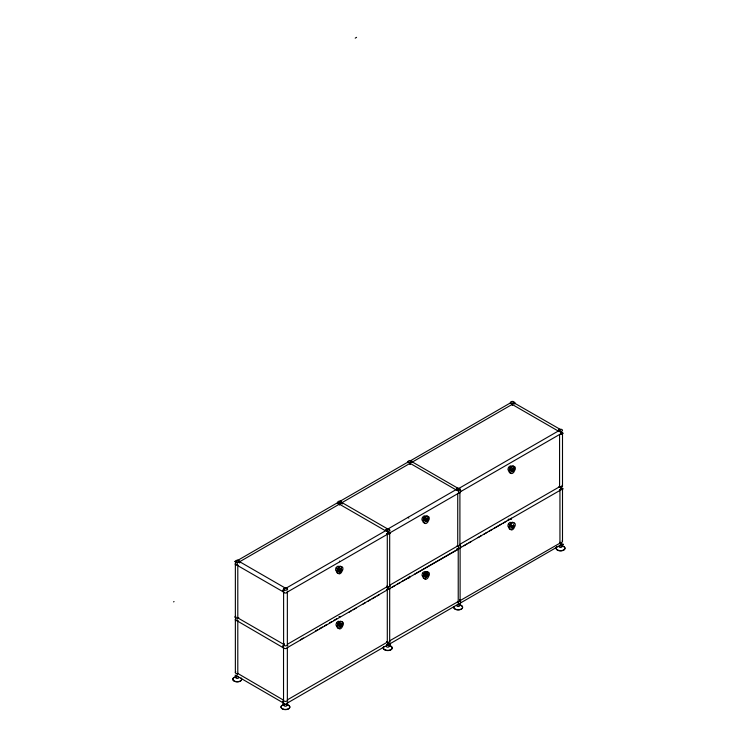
<?xml version="1.0" encoding="UTF-8"?>
<svg xmlns="http://www.w3.org/2000/svg" width="747" height="747" viewBox="0 0 747 747"><rect width="100%" height="100%" fill="white"/><g stroke="black" fill="none" stroke-linecap="round" stroke-linejoin="round"><path stroke-width="1.12" d="M286.811 703.917L286.446 704.421L286.811 703.917A1.419 0.812 0.4 0 0 286.671 703.301M423.754 520.566L424.016 519.23M423.885 576.311L423.951 575.666M509.734 526.99L509.799 526.346M283.384 645.567L283.225 646.08A2.306 1.335 -60 0 0 283.346 647.388L283.571 647.63M283.384 701.134L283.225 701.657A2.306 1.335 -60 0 0 283.346 702.955L283.571 703.207M558.186 431.421L558.196 431.159A2.138 1.233 60 0 0 558 431.561M339.185 504.16L340.072 502.787A2.008 1.158 -60 0 1 341.202 502.273L341.51 502.376M511.938 404.426L512.825 403.044A2.008 1.158 -60 0 1 513.955 402.54L514.664 403.203A2.306 1.335 -60 0 1 514.73 403.632M339.175 566.571C336.486 564.293 333.573 572.277 337.485 571.082M337.681 569.597L337.989 568.925L336.113 567.841M341.37 570.409L340.52 571.679M339.81 622.064C337.924 618.768 333.769 626.182 337.429 626.331M339.502 625.211L339.717 624.735M340.604 626.985L341.809 625.454A2.148 1.242 -60 0 0 341.809 623.764L340.959 623.465M341.687 625.986L341.902 625.51A2.148 1.242 -60 0 0 341.902 623.829L340.24 623.885M425.706 516.663C423.829 513.366 419.665 520.78 423.325 520.93M425.398 519.809L426.238 518.539M425.641 571.959C423.39 570.176 420.458 575.582 422.979 576.712M427.928 575.853L425.93 577.506M511.788 466.67C510.042 463.663 506.102 469.816 508.931 470.965M511.49 522.639C509.099 520.622 505.99 527.205 509.305 527.354M511.275 526.187L511.891 525.337M511.602 525.767L511.378 526.243A2.148 1.242 -60 0 0 511.378 527.924M513.684 526.486L513.18 527.391M339.353 503.973L339.904 503.104A1.858 1.074 -60 0 1 340.959 502.442L341.276 502.46M512.106 404.239L512.657 403.371A1.858 1.074 -60 0 1 513.712 402.708L514.029 402.726M283.458 700.284L283.02 701.218A2.138 1.233 -60 0 0 283.02 702.507L283.449 702.946L282.908 703.31M455.959 489.855L456.52 489.005A1.858 1.074 -60 0 1 457.575 488.407L458.322 488.883M287.856 591.372L287.137 591.904M287.856 702.516L287.137 703.048M390.102 532.34L389.691 532.816M388.029 589.112L387.618 589.579M458.023 488.996L458.733 488.463A1.858 1.074 60 0 1 459.788 489.024L460.563 490.34A2.138 1.233 60 0 1 460.61 491.638M458.322 493.151L458.49 492.861A2.138 1.233 60 0 0 458.443 491.563L457.668 490.247A1.858 1.074 60 0 0 456.613 489.687L456.314 489.752M388.029 644.689L287.446 702.992M390.102 643.484L389.691 643.961L458.49 604.006A2.138 1.233 60 0 0 458.443 602.708L457.668 601.391M560.782 489.378L560.063 489.901A1.858 1.074 60 0 1 559.727 489.836M560.782 544.946L459.891 603.315M387.889 644.81L387.151 645.287A1.858 1.074 60 0 1 386.442 644.997M558.093 431.196L558.831 430.711A1.858 1.074 60 0 1 559.886 431.308L560.633 432.644A2.138 1.233 60 0 1 560.642 433.923L559.905 434.409M560.642 489.5L559.905 489.976A1.858 1.074 60 0 1 559.559 489.892M560.642 545.067L559.905 545.553A2.381 1.373 0 0 0 562.855 543.835M340.006 624.305L339.399 625.155A2.148 1.242 -60 0 0 339.399 626.836L340.343 627.2M424.856 573.705L424.455 574.312L422.578 573.229M425.743 575.087L426.369 574.294M513.273 470.965L513.787 470.059A2.148 1.242 -60 0 0 513.787 468.369M510.705 524.394L510.304 525.001L508.436 523.918M285.429 588.216L285.074 588.225A2.008 1.158 -60 0 0 283.944 589.028L283.225 590.513A2.306 1.335 -60 0 0 283.346 591.811L284.233 592.175M283.627 645.053L283.944 644.596A2.008 1.158 -60 0 1 284.299 644.222M558.42 430.739L558.896 430.067A1.858 1.074 -60 0 1 559.951 429.404M337.336 502.992L338.111 502.572A1.858 1.074 60 0 1 339.157 503.235L339.876 504.589M410.411 464.382A2.138 1.233 60 0 0 410.327 463.906L409.617 462.561A1.858 1.074 60 0 0 408.562 461.898L407.787 462.309A2.138 1.233 60 0 0 407.685 462.664M512.629 404.846L511.91 403.492A1.858 1.074 60 0 0 510.864 402.838L510.089 403.249A2.138 1.233 60 0 0 509.977 403.604M237.901 673.374L237.126 674.69A2.138 1.233 -60 0 0 237.088 675.998L237.257 676.287M456.968 489.799L457.285 489.416A1.858 1.074 -60 0 1 457.64 489.117M388.057 589.523L388.281 589.271A2.306 1.335 60 0 0 388.403 587.973L387.684 586.488A2.008 1.158 60 0 0 387.32 586.106M560.81 434.212L561.034 433.96A2.306 1.335 60 0 0 561.156 432.662L560.437 431.178A2.008 1.158 60 0 0 559.307 430.375L558.653 430.487M338.391 568.318L338.858 567.813M339.904 624.249L340.707 623.68M341.398 626.416L339.904 627.163M512.937 471.329L513.88 470.115A2.148 1.242 -60 0 0 513.88 468.434L513.562 468.154M513.273 527.447L512.479 528.017M385.611 530.603L386.152 530.37A1.858 1.074 60 0 1 387.207 530.921L387.982 532.237A2.138 1.233 60 0 1 388.029 533.545L387.31 534.068A1.858 1.074 60 0 1 386.974 534.002M460.441 491.928L459.891 492.17M560.371 434.268L560.782 433.802A2.138 1.233 60 0 0 560.736 432.504L559.961 431.187A1.858 1.074 60 0 0 558.905 430.636L558.607 430.692M287.688 647.238L287.137 647.481M460.199 547.682L460.61 547.206A2.138 1.233 60 0 0 460.563 545.908L459.788 544.591M513.04 471.385L511.602 471.665M512.937 527.812L512.125 528.166M385.517 530.65L386.078 530.445A1.858 1.074 60 0 1 387.133 531.052L387.889 532.378A2.138 1.233 60 0 1 387.889 533.666L387.151 534.142A1.858 1.074 60 0 1 386.806 534.058M237.397 560.567L337.523 502.731M349.176 612.138L351.183 610.981M353.182 609.813L356.188 608.077M363.191 604.006L365.199 602.848M368.206 601.102L370.204 599.934M372.202 598.777L375.209 597.03M377.216 595.873L379.215 594.705M392.231 587.151L395.238 585.405M397.236 584.247L400.243 582.501M402.241 581.334L410.252 576.684L409.842 576.254M355.236 38.125L356.571 37.35M407.983 462.057L339.596 501.536L340.174 501.377A1.858 1.074 60 0 1 341.23 502.04L341.528 502.451M510.276 402.997L410.719 460.638A1.858 1.074 60 0 1 411.774 461.254M514.487 402.857L514.982 402.568M173.565 601.877L174.06 601.587M286.092 588.178L385.508 530.79L339.39 504.16L239.675 561.725L285.793 588.356M460.918 491.461L559.578 434.502L559.587 486.745L459.909 544.283L459.909 492.049M511.48 470.208C512.535 470.61 510.453 469.723 512.928 469.377M513.432 469.424L511.882 470.442M425.799 520.192L427.349 519.66M339.465 570.801L340.912 569.961M287.352 644.297L387.301 586.6L387.291 534.357L287.352 592.054L287.352 644.297A1.952 1.12 0 0 1 285.149 645.828A1.952 1.12 0 0 1 283.981 643.998M282.908 647.733L283.402 647.453M300.341 639.777L303.366 638.031M315.458 631.047L317.475 629.88M319.492 628.722L322.517 626.976M324.534 625.809L326.551 624.641M329.576 622.895L331.593 621.737M333.61 620.57L336.636 618.824M414.473 574.294L456.884 549.811M463.952 545.73L466.978 543.984M468.995 542.817L471.012 541.65M478.08 537.569L481.115 535.823M484.14 534.068L487.175 532.322M489.192 531.154L492.217 529.408M494.243 528.241L501.302 524.161M503.329 522.993L506.354 521.247M508.371 520.08L511.406 518.334M340.949 624.772L339.502 625.603L341.454 625.062M427.48 575.405C427.62 574.322 424.641 577.31 427.377 575.349M427.48 575.162L426.023 576.245M511.779 526.626L513.329 525.841L512.834 525.552L513.329 526.084L511.882 526.924M511.779 526.868L513.226 526.028M287.352 699.864L387.301 642.168L387.291 589.925L287.352 647.621L287.352 699.864A1.952 1.12 0 0 1 285.662 701.405A1.952 1.12 0 0 1 283.561 700.098M512.685 471.656L511.891 471.768M426.5 518.222L427.807 518.427A2.148 1.242 -60 0 1 427.807 520.108L426.602 521.649L425.295 521.434A2.148 1.242 -60 0 1 425.295 519.753L427.293 518.101M339.801 572.099L341.463 570.465A2.148 1.242 -60 0 0 341.463 568.784L341.146 568.504M340.268 572.006L339.465 572.118M426.63 573.967L427.928 574.172M426.266 577.487L427.826 575.797A2.148 1.242 -60 0 0 427.826 574.116M387.749 534.077L388.281 533.703A2.306 1.335 60 0 0 388.403 532.396L387.684 530.912A2.008 1.158 60 0 0 386.554 530.118L386.199 530.099M560.502 489.911L561.034 489.537A2.306 1.335 60 0 0 561.156 488.23L560.437 486.745M388.057 645.091L387.394 645.203A2.008 1.158 60 0 1 387.011 645.053M237.107 560.53L237.415 560.437A2.008 1.158 60 0 1 238.545 560.941L239.432 562.323A2.306 1.335 60 0 1 239.572 562.836M387.926 529.231L388.225 529.175A1.858 1.074 60 0 1 388.571 529.24M285.681 588.262L285.98 588.206A1.858 1.074 60 0 1 287.035 588.757L287.614 589.598M387.618 645.156L387.31 645.212A1.858 1.074 60 0 1 386.61 644.96A1.419 0.812 0.4 0 0 388.477 645.343A1.419 0.812 0.4 0 0 388.991 644.231M237.658 560.409L237.966 560.371A1.858 1.074 60 0 1 239.021 560.988L239.759 562.323A2.138 1.233 60 0 1 239.852 562.799M513.376 468.108L511.378 469.76A2.148 1.242 -60 0 0 511.378 471.441L511.695 471.721M340.959 568.458L339.063 570.176A2.148 1.242 -60 0 0 339.063 571.857M283.879 703.329L284.233 703.319A1.419 0.812 0.4 0 0 284.579 704.346A1.419 0.812 0.4 0 0 286.446 704.281M424.838 523.115L423.241 522.358A4.277 2.465 -60 0 1 423.082 519.903L424.464 517.167A3.726 2.148 -60 0 1 426.565 515.766L428.162 516.522M338.933 628.516L337.345 627.76A4.277 2.465 -60 0 1 337.186 625.304L338.559 622.568A3.726 2.148 -60 0 1 340.669 621.168L342.266 621.924M285.139 588.188L284.822 588.141A1.858 1.074 -60 0 0 283.767 588.748L283.02 590.074A2.138 1.233 -60 0 0 283.02 591.363L283.449 591.801M458.639 488.921L458.341 488.865A1.858 1.074 -60 0 0 457.995 488.93M237.798 565.376L237.088 564.853A2.138 1.233 -60 0 1 237.126 563.546L237.901 562.23A1.858 1.074 -60 0 1 238.956 561.679L239.675 562.211M237.798 620.953L237.088 620.421A2.138 1.233 -60 0 1 237.126 619.123L237.901 617.806A1.858 1.074 -60 0 1 238.256 617.508M513.665 468.21L512.582 468.229L511.48 469.816A2.148 1.242 -60 0 0 511.48 471.506M425.519 521.658L426.864 521.322L427.704 520.052A2.148 1.242 -60 0 0 427.704 518.362L427.48 518.147M427.714 573.948L426.266 574.228L425.529 575.563A2.148 1.242 -60 0 0 425.529 577.244M341.248 568.56L340.165 568.579L338.961 570.11A2.148 1.242 -60 0 0 338.961 571.8L339.278 572.081M510.266 473.112L509.323 472.365A4.277 2.465 -60 0 1 509.165 469.91L510.546 467.174A3.726 2.148 -60 0 1 512.647 465.773L514.244 466.53A4.277 2.465 -60 0 1 514.478 467.211M387.777 529.306L387.198 529.147A1.858 1.074 -60 0 0 386.843 529.249M559.531 428.983L514.487 403.128A2.138 1.233 -60 0 1 514.608 403.903M562.631 433.073L563.126 433.353M562.631 488.641L563.126 488.93M508.53 467.491L510.406 468.574M563.126 544.498L562.631 544.218A2.101 1.214 0 0 1 559.755 545.263M407.479 461.683L407.974 461.973M422.457 517.484L424.324 518.567M389.878 532.807L390.373 533.097M389.878 588.384L390.373 588.664M341.015 569.774L340.511 569.485L341.015 570.017M389.878 643.951L390.373 644.241M234.726 561.417L235.221 561.707M336.552 622.886L338.428 623.969M339.502 625.36L339.997 625.893M234.726 616.994L235.221 617.274M283.132 702.815L237.798 676.521A1.858 1.074 -60 0 0 238.144 676.455M283.449 647.369L283.02 646.93A2.138 1.233 -60 0 1 283.02 645.651L283.767 644.316A1.858 1.074 -60 0 1 284.121 644.007M412.26 462.178L411.709 461.945A1.858 1.074 -60 0 0 410.654 462.496L409.879 463.812A2.138 1.233 -60 0 0 409.776 464.289M513.46 524.571L513.787 524.852A2.148 1.242 -60 0 1 513.787 526.542M425.743 577.468L425.426 577.188A2.148 1.242 -60 0 1 425.426 575.507M458.705 488.846L457.827 488.491A2.008 1.158 -60 0 0 457.052 488.911M514.141 522.947L512.545 522.2A3.726 2.148 -60 0 0 510.444 523.6L509.062 526.336A4.277 2.465 -60 0 0 509.221 528.792L510.817 529.539A3.726 2.148 -60 0 0 511.518 529.296M559.961 542.331L560.736 543.648A2.138 1.233 60 0 1 560.764 544.993M457.668 545.814L458.443 547.131A2.138 1.233 60 0 1 458.49 548.429L457.771 548.961A1.858 1.074 60 0 1 457.425 548.896M459.788 600.168L460.367 600.999M387.207 642.065L387.982 643.382A2.138 1.233 60 0 1 388.01 644.726M559.886 542.453L560.633 543.788M560.437 542.322L561.156 543.807A2.306 1.335 60 0 1 561.174 544.75M387.684 642.056L388.403 643.541A2.306 1.335 60 0 1 388.281 644.848M339.764 561.707L339.577 561.427A2.138 1.233 -60 0 1 339.483 561.062M389.859 530.566L389.28 529.726A1.858 1.074 60 0 0 388.926 529.427M389.598 585.685L390.055 586.61M389.598 641.262L390.055 642.187M287.352 644.717L287.81 645.641M287.352 700.294L287.81 701.218M412.185 462.58L411.298 461.207A2.008 1.158 60 0 0 410.533 460.74M560.633 488.211L559.886 486.885A1.858 1.074 60 0 0 559.54 486.568M387.889 587.954L387.133 586.619A1.858 1.074 60 0 0 386.787 586.311M387.889 643.522L387.133 642.196A1.858 1.074 60 0 0 386.787 641.878M341.781 502.908L341.939 503.394A2.138 1.233 60 0 1 342.023 503.861M562.5 432.373L562.5 485.802M562.5 488.463L562.5 541.379M235.361 563.593L235.361 617.05M235.361 619.132L235.361 672.617M339.941 616.63A2.138 1.233 60 0 1 339.829 616.985M238.797 617.657A1.952 1.12 0 0 1 236.052 617.806A1.952 1.12 0 0 1 235.8 616.228M235.707 562.977A1.952 1.12 0 0 1 235.473 562.724M235.38 562.146A1.952 1.12 0 0 1 235.8 561.613M236.173 561.417A1.952 1.12 0 0 1 236.622 561.277M238.424 673.43A1.952 1.12 0 0 1 235.875 673.28A1.952 1.12 0 0 1 235.8 671.796M235.707 618.516A1.952 1.12 0 0 1 235.473 618.255M235.529 617.395A1.952 1.12 0 0 1 235.8 617.153M287.418 702.479A2.101 1.214 0 0 1 286.969 703.805A2.101 1.214 0 0 1 284.682 704.076M284.205 703.917A2.101 1.214 0 0 1 283.533 702.488M236.5 676.296A2.101 1.214 0 0 1 235.212 675.027M284.532 589.15A1.858 1.074 -60 0 1 284.887 588.86M238.106 620.729A2.101 1.214 0 0 1 235.221 619.767M287.558 647.219A2.101 1.214 0 0 1 286.288 648.499A2.101 1.214 0 0 1 283.813 648.116M283.543 647.845A2.101 1.214 0 0 1 283.533 646.921M386.862 586.199A1.858 1.074 60 0 1 387.207 586.498L387.982 587.814A2.138 1.233 60 0 1 388.01 589.159M238.106 565.152A2.101 1.214 0 0 1 235.819 564.891A2.101 1.214 0 0 1 235.352 563.574M337.205 503.767A2.138 1.233 60 0 1 337.224 503.347M237.957 561.137A1.858 1.074 60 0 1 238.302 561.464M287.418 591.335A2.101 1.214 0 0 1 287.147 592.539M286.764 592.763A2.101 1.214 0 0 1 284.205 592.773A2.101 1.214 0 0 1 283.533 591.344M560.381 429.217A1.952 1.12 0 0 1 562.388 430.711A1.952 1.12 0 0 1 559.186 431.14A1.952 1.12 0 0 1 559.886 429.282M562.146 540.828A1.952 1.12 0 0 1 562.052 542.201A1.952 1.12 0 0 1 559.746 542.499M562.146 485.615A1.952 1.12 0 0 1 561.884 487.091A1.952 1.12 0 0 1 559.316 487.128M511.742 401.466A1.952 1.12 0 0 1 514.356 402.614A1.952 1.12 0 0 1 511.452 403.492A1.952 1.12 0 0 1 511.284 401.597M460.563 601.484A2.138 1.233 60 0 1 460.61 602.782M560.764 489.416A2.138 1.233 60 0 0 560.736 488.071L559.961 486.755A1.858 1.074 60 0 0 559.606 486.465M514.963 403.725A2.138 1.233 -60 0 0 514.87 403.361L514.123 402.894A1.858 1.074 -60 0 0 513.068 403.511L512.33 404.846A2.138 1.233 -60 0 0 512.237 405.322M562.146 485.261A1.952 1.12 0 0 1 561.688 486.829A1.952 1.12 0 0 1 558.971 486.558M562.64 432.84A2.101 1.214 0 0 1 560.287 434.203M410 461.067A1.858 1.074 60 0 1 410.355 461.17M562.323 432.952A1.952 1.12 0 0 1 562.052 433.195M562.64 488.407A2.101 1.214 0 0 1 559.755 489.696M389.635 585.256A1.952 1.12 0 0 1 388.935 586.563A1.952 1.12 0 0 1 386.563 586.516M389.747 532.116A1.952 1.12 0 0 1 389.57 532.686M389.299 532.938A1.952 1.12 0 0 1 388.935 533.134M339.577 617.003A2.138 1.233 -60 0 1 339.483 616.639M389.747 532.275A2.101 1.214 0 0 1 389.084 533.694A2.101 1.214 0 0 1 386.535 533.703M342.219 503.898A2.138 1.233 -60 0 0 342.117 503.095L341.37 502.628A1.858 1.074 -60 0 0 340.315 503.245L339.577 504.58A2.138 1.233 -60 0 0 339.483 505.056M389.887 588.15A2.101 1.214 0 0 1 388.86 589.355A2.101 1.214 0 0 1 386.535 589.271M389.635 640.833A1.952 1.12 0 0 1 388.935 642.14A1.952 1.12 0 0 1 386.563 642.084M389.635 585.611A1.952 1.12 0 0 1 389.131 586.825A1.952 1.12 0 0 1 386.993 587.03M339.231 616.854A2.138 1.233 -60 0 1 339.129 616.499M460.311 603.053A2.101 1.214 0 0 1 457.435 604.332M459.825 599.897A1.952 1.12 0 0 1 459.732 601.27A1.952 1.12 0 0 1 457.416 601.568M459.825 544.33A1.952 1.12 0 0 1 459.554 545.805A1.952 1.12 0 0 1 456.987 545.842M389.747 643.419A2.101 1.214 0 0 1 389.299 644.736A2.101 1.214 0 0 1 387.011 645.006M386.143 529.81A1.858 1.074 -60 0 1 386.488 529.474M408.114 462.692A1.952 1.12 0 0 1 408.282 462.122M460.311 491.909A2.101 1.214 0 0 1 459.041 493.188M460.311 547.476A2.101 1.214 0 0 1 459.9 548.373M459.517 548.597A2.101 1.214 0 0 1 456.959 548.606M408.805 518.073A1.952 1.12 0 0 1 408.114 517.307M410.336 576.637A2.101 1.214 0 0 1 409.786 576.647M241.514 678.706A4.417 2.53 0.4 0 1 238.386 681.796A4.417 2.53 0.4 0 1 232.971 679.985A4.417 2.53 0.4 0 1 236.099 676.894M241.076 677.912A4.417 2.53 0.4 0 1 239.115 681.46A4.417 2.53 0.4 0 1 233.092 680.013A4.417 2.53 0.4 0 1 236.099 676.707M238.48 677.24A1.419 0.812 0.4 0 1 237.957 678.341A1.419 0.812 0.4 0 1 236.024 678.043A1.419 0.812 0.4 0 1 236.547 676.931M238.265 676.511A1.419 0.812 0.4 0 1 236.556 676.633A1.419 0.812 0.4 0 1 235.893 675.718M287.632 704.935A4.417 2.53 0.4 0 1 288.547 708.922A4.417 2.53 0.4 0 1 281.6 708.371A4.417 2.53 0.4 0 1 284.28 704.664M286.568 704.496A4.417 2.53 0.4 0 1 289.042 708.399A4.417 2.53 0.4 0 1 281.806 708.371A4.417 2.53 0.4 0 1 284.28 704.486M286.437 704.841A1.419 0.812 0.4 0 1 286.521 705.934A1.419 0.812 0.4 0 1 284.616 706.074A1.419 0.812 0.4 0 1 284.205 705M339.203 573.229A3.726 2.148 -60 0 1 338.494 573.472L336.906 572.725A4.277 2.465 -60 0 1 336.748 570.26L338.12 567.533A3.726 2.148 -60 0 1 340.23 566.133L341.827 566.88A4.277 2.465 -60 0 1 342.061 567.561M428.395 517.204A4.277 2.465 -60 0 1 428.451 518.044M342.5 622.606A4.277 2.465 -60 0 1 342.546 623.446M425.669 578.617A3.726 2.148 -60 0 1 424.959 578.86L423.362 578.113A4.277 2.465 -60 0 1 423.213 575.648L424.585 572.921A3.726 2.148 -60 0 1 426.696 571.52L428.283 572.267A4.277 2.465 -60 0 1 428.526 572.958M561.697 545.721A4.417 2.53 0.4 0 1 564.704 549.045A4.417 2.53 0.4 0 1 558.681 550.446A4.417 2.53 0.4 0 1 556.72 546.879M561.268 545.936A1.419 0.812 0.4 0 1 561.641 547.159A1.419 0.812 0.4 0 1 559.475 547.149A1.419 0.812 0.4 0 1 559.848 545.926M561.697 545.898A4.417 2.53 0.4 0 1 564.704 549.222A4.417 2.53 0.4 0 1 558.681 550.632A4.417 2.53 0.4 0 1 556.72 547.056M561.987 544.937A1.419 0.812 0.4 0 1 561.277 545.637M560.932 545.712A1.419 0.812 0.4 0 1 559.858 545.627M511.415 519.389A1.419 0.812 0.4 0 1 511.415 518.241M508.137 519.669A4.417 2.53 0.4 0 1 508.576 519.062M408.936 578.215A1.419 0.812 0.4 0 1 408.936 577.067M458.891 604.977A1.419 0.812 0.4 0 1 459.47 606.022A1.419 0.812 0.4 0 1 457.706 606.433A1.419 0.812 0.4 0 1 456.819 605.453M459.321 604.939A4.417 2.53 0.4 0 1 462.449 608.049A4.417 2.53 0.4 0 1 457.033 609.823A4.417 2.53 0.4 0 1 453.905 606.704M459.321 604.753A4.417 2.53 0.4 0 1 462.533 607.656A4.417 2.53 0.4 0 1 457.79 609.72A4.417 2.53 0.4 0 1 453.756 607.18M459.61 603.978A1.419 0.812 0.4 0 1 457.491 604.668M388.757 645.772A1.419 0.812 0.4 0 1 388.842 646.865A1.419 0.812 0.4 0 1 386.946 647.005A1.419 0.812 0.4 0 1 386.535 645.931M388.888 645.604A4.417 2.53 0.4 0 1 392.016 648.723A4.417 2.53 0.4 0 1 386.61 650.488A4.417 2.53 0.4 0 1 383.482 647.378M388.898 645.427A4.417 2.53 0.4 0 1 391.904 648.751A4.417 2.53 0.4 0 1 385.882 650.151A4.417 2.53 0.4 0 1 383.921 646.585M457.734 493.692L457.734 545.926L389.682 585.228L389.682 532.984L457.734 493.692M337.859 569.756L337.551 570.727A4.277 2.465 -60 0 0 337.7 573.182L339.297 573.929A3.726 2.148 -60 0 0 341.398 572.529L342.78 569.802A4.277 2.465 -60 0 0 342.621 567.337L341.024 566.59A3.726 2.148 -60 0 0 338.923 567.991L337.859 569.756M338.298 624.8L337.989 625.762A4.277 2.465 -60 0 0 338.139 628.227L339.736 628.974A3.726 2.148 -60 0 0 341.837 627.573L343.218 624.847A4.277 2.465 -60 0 0 343.06 622.382L341.463 621.635A3.726 2.148 -60 0 0 339.362 623.035L338.298 624.8M424.203 519.398L423.885 520.36A4.277 2.465 -60 0 0 424.044 522.825L425.641 523.572A3.726 2.148 -60 0 0 427.742 522.172L429.114 519.445A4.277 2.465 -60 0 0 428.965 516.98L427.368 516.233A3.726 2.148 -60 0 0 425.267 517.634L424.203 519.398M424.324 575.143L424.016 576.114A4.277 2.465 -60 0 0 424.165 578.57L425.762 579.317A3.726 2.148 -60 0 0 427.863 577.917L429.245 575.19A4.277 2.465 -60 0 0 429.086 572.725L427.489 571.978A3.726 2.148 -60 0 0 425.388 573.379L424.324 575.143M510.276 469.405L509.968 470.367A4.277 2.465 -60 0 0 510.117 472.832L511.714 473.579A3.726 2.148 -60 0 0 513.815 472.179L515.197 469.452A4.277 2.465 -60 0 0 515.038 466.987L513.441 466.24A3.726 2.148 -60 0 0 511.34 467.641L510.276 469.405M510.182 525.832L509.865 526.794A4.277 2.465 -60 0 0 510.024 529.259L511.62 530.006A3.726 2.148 -60 0 0 513.721 528.605L515.094 525.869A4.277 2.465 -60 0 0 514.944 523.414L513.348 522.667A3.726 2.148 -60 0 0 511.247 524.067L510.182 525.832M410.075 463.336L342.042 502.61L387.814 529.044L455.857 489.761L410.075 463.336M512.143 404.426L412.428 461.991L458.546 488.613L558.261 431.047L512.143 404.426M341.351 624.753L339.904 625.837L341.454 624.819M559.942 490.434L460.105 547.887L460.105 600.616L559.942 543.162L559.942 490.434M458.228 549.297L389.682 588.561L389.682 640.795L458.228 601.54L458.228 549.297M283.608 592.054L237.798 565.656L237.798 617.89L283.608 644.297L283.608 592.054M283.533 647.92L237.798 621.224L237.798 673.467L283.533 700.154L283.533 647.92M236.052 562.239A1.952 1.12 0 0 0 239.217 561.557A1.952 1.12 0 0 0 236.622 560.315A1.952 1.12 0 0 0 236.052 562.239M284.233 590.009A1.952 1.12 0 0 0 287.399 589.336A1.952 1.12 0 0 0 284.803 588.085A1.952 1.12 0 0 0 284.233 590.009M386.563 530.94A1.952 1.12 0 0 0 389.729 530.267A1.952 1.12 0 0 0 387.133 529.016A1.952 1.12 0 0 0 386.563 530.94M338.419 503.123A1.952 1.12 0 0 0 341.584 502.442A1.952 1.12 0 0 0 338.989 501.2A1.952 1.12 0 0 0 338.419 503.123M408.805 462.496A1.952 1.12 0 0 0 411.97 461.823A1.952 1.12 0 0 0 409.375 460.582A1.952 1.12 0 0 0 408.805 462.496M456.987 490.275A1.952 1.12 0 0 0 460.152 489.593A1.952 1.12 0 0 0 457.556 488.351A1.952 1.12 0 0 0 456.987 490.275"/></g></svg>
